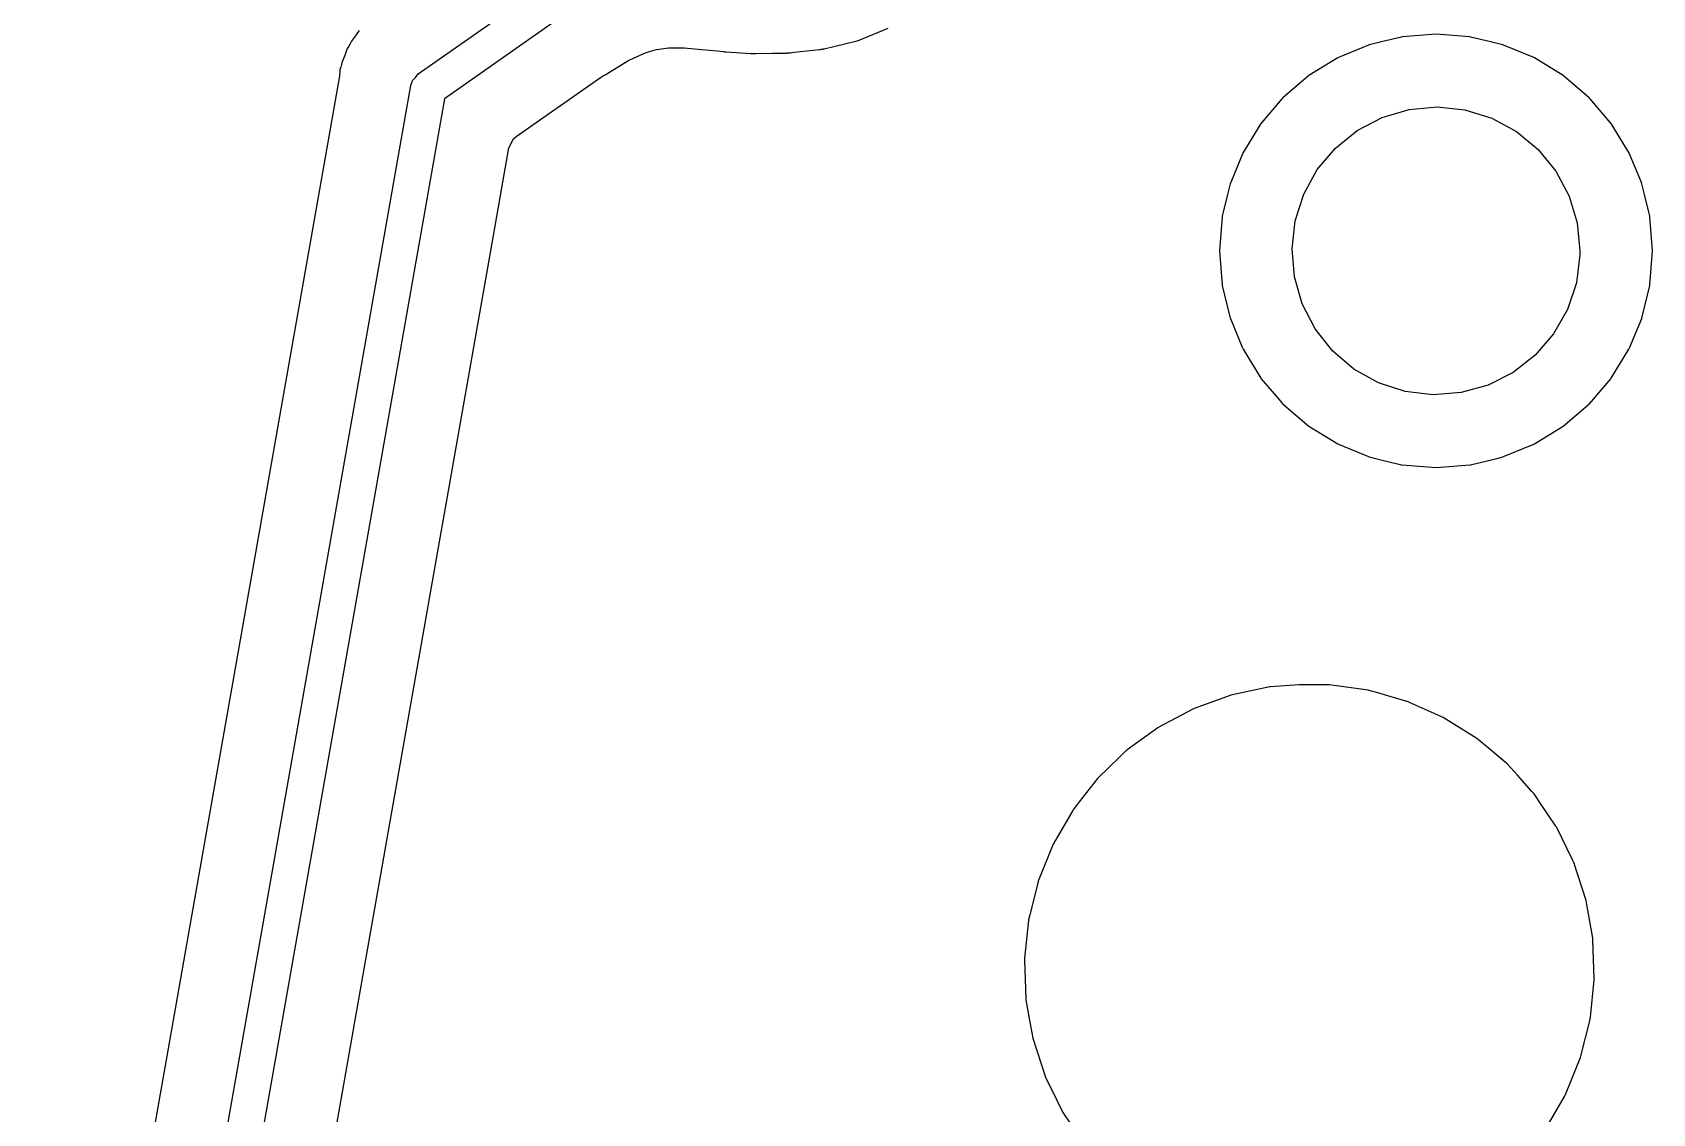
# Model space of a CAD drawing. Extents: x 1.4 to 9.87, y -6.25 to -1.8.
# Drawn here: x 3.0071 to 3.4575, y -3.7912 to -3.4907 of the extents above; entities that cross this region are included whole.
import ezdxf

# ---------------------------------------------------------------- set-up
doc = ezdxf.new("R2010")
doc.units = 0
doc.header["$MEASUREMENT"] = 0
doc.layers.add('BLACK', color=7, linetype='CONTINUOUS')

msp = doc.modelspace()

# ---------------------------------------------------------------- linework, layer by layer
at = {"layer": 'BLACK', "linetype": 'CONTINUOUS'}
for p, q in [((3.11439, -3.50226), (3.15, -3.47733)), ((3.15564, -3.48539), (3.1217, -3.50915)), ((3.09795, -3.49019), (3.09717, -3.49138)), ((3.23696, -3.49287), (3.245, -3.48955)), ((3.09465, -3.49519), (3.09455, -3.49549)), ((3.09509, -3.49453), (3.09465, -3.49519)), ((3.09547, -3.49384), (3.09509, -3.49453)), ((3.0958, -3.49312), (3.09547, -3.49384)), ((3.09599, -3.49288), (3.0958, -3.49312)), ((3.09689, -3.49176), (3.09599, -3.49287)), ((3.09599, -3.49287), (3.09599, -3.49288)), ((3.09717, -3.49138), (3.09689, -3.49176)), ((3.18139, -3.49534), (3.18395, -3.49504)), ((3.18395, -3.49504), (3.18458, -3.495)), ((3.18458, -3.495), (3.18795, -3.49502)), ((3.18795, -3.49502), (3.18832, -3.49504)), ((3.18832, -3.49504), (3.19315, -3.49544)), ((3.22726, -3.49529), (3.23645, -3.49309)), ((3.23645, -3.49309), (3.23696, -3.49287)), ((3.37856, -3.49425), (3.37019, -3.49771)), ((3.37874, -3.49417), (3.37856, -3.49425)), ((3.37856, -3.49425), (3.37856, -3.49425)), ((3.38258, -3.49325), (3.37874, -3.49417)), ((3.38774, -3.49201), (3.38258, -3.49325)), ((3.38793, -3.49197), (3.38774, -3.49201)), ((3.38774, -3.49201), (3.38774, -3.49201)), ((3.39735, -3.49123), (3.38793, -3.49197)), ((3.40676, -3.49197), (3.39735, -3.49123)), ((3.40695, -3.49201), (3.40676, -3.49197)), ((3.41211, -3.49325), (3.40695, -3.49201)), ((3.40695, -3.49201), (3.40695, -3.49201)), ((3.41595, -3.49417), (3.41211, -3.49325)), ((3.41613, -3.49425), (3.41595, -3.49417)), ((3.4245, -3.49771), (3.41613, -3.49425)), ((3.41613, -3.49425), (3.41613, -3.49425)), ((3.09306, -3.49964), (3.09286, -3.5004)), ((3.09314, -3.49916), (3.09306, -3.49964)), ((3.0932, -3.49886), (3.09314, -3.49916)), ((3.09314, -3.49916), (3.09314, -3.49916)), ((3.09392, -3.49727), (3.0932, -3.49886)), ((3.09409, -3.49684), (3.09392, -3.49727)), ((3.09418, -3.49657), (3.09409, -3.49684)), ((3.09436, -3.49605), (3.09418, -3.49657)), ((3.09455, -3.49549), (3.09436, -3.49605)), ((3.09455, -3.49549), (3.09455, -3.49549)), ((3.16639, -3.50254), (3.17267, -3.49862)), ((3.17267, -3.49862), (3.17324, -3.49832)), ((3.17324, -3.49832), (3.17715, -3.49654)), ((3.17715, -3.49654), (3.17786, -3.49628)), ((3.17786, -3.49628), (3.17867, -3.49605)), ((3.17867, -3.49605), (3.18063, -3.49549)), ((3.18063, -3.49549), (3.18139, -3.49534)), ((3.19315, -3.49544), (3.19323, -3.49545)), ((3.19323, -3.49545), (3.19747, -3.49587)), ((3.19747, -3.49587), (3.19929, -3.49605)), ((3.19929, -3.49605), (3.19929, -3.49605)), ((3.19929, -3.49605), (3.1993, -3.49605)), ((3.1993, -3.49605), (3.19954, -3.49607)), ((3.19954, -3.49607), (3.19971, -3.49609)), ((3.19971, -3.49609), (3.19973, -3.49609)), ((3.19973, -3.49609), (3.19974, -3.49609)), ((3.19974, -3.49609), (3.19974, -3.49609)), ((3.19974, -3.49609), (3.20003, -3.49611)), ((3.20003, -3.49611), (3.20003, -3.49611)), ((3.20003, -3.49611), (3.20004, -3.49611)), ((3.20004, -3.49611), (3.20681, -3.49653)), ((3.20681, -3.49653), (3.20756, -3.49657)), ((3.20756, -3.49657), (3.2076, -3.49657)), ((3.2076, -3.49657), (3.20762, -3.49657)), ((3.20762, -3.49657), (3.20762, -3.49657)), ((3.20762, -3.49657), (3.20834, -3.49657)), ((3.20834, -3.49657), (3.20834, -3.49657)), ((3.20834, -3.49657), (3.20836, -3.49657)), ((3.20836, -3.49657), (3.21287, -3.49651)), ((3.21287, -3.49651), (3.21585, -3.49648)), ((3.21585, -3.49648), (3.21588, -3.49647)), ((3.21585, -3.49648), (3.21585, -3.49648)), ((3.21588, -3.49647), (3.21591, -3.49647)), ((3.21591, -3.49647), (3.21669, -3.49645)), ((3.21591, -3.49647), (3.21591, -3.49647)), ((3.21669, -3.49645), (3.21686, -3.49644)), ((3.21686, -3.49644), (3.2169, -3.49644)), ((3.2169, -3.49644), (3.21693, -3.49643)), ((3.21693, -3.49643), (3.21761, -3.49638)), ((3.21693, -3.49643), (3.21693, -3.49643)), ((3.21761, -3.49638), (3.21788, -3.49635)), ((3.21788, -3.49635), (3.21891, -3.49624)), ((3.21891, -3.49624), (3.22594, -3.49547)), ((3.22594, -3.49547), (3.22608, -3.49545)), ((3.22594, -3.49547), (3.22594, -3.49547)), ((3.22608, -3.49545), (3.22623, -3.49542)), ((3.22623, -3.49542), (3.22638, -3.49539)), ((3.22638, -3.4954), (3.22688, -3.49532)), ((3.22638, -3.49539), (3.22638, -3.4954)), ((3.22688, -3.49532), (3.22707, -3.49531)), ((3.22707, -3.49531), (3.22726, -3.49529)), ((3.22707, -3.49531), (3.22707, -3.49531)), ((3.37001, -3.49779), (3.36196, -3.50272)), ((3.37019, -3.49771), (3.37001, -3.49779)), ((3.37019, -3.49771), (3.37019, -3.49771)), ((3.42468, -3.49779), (3.4245, -3.49771)), ((3.4245, -3.49771), (3.4245, -3.49771)), ((3.43273, -3.50272), (3.42468, -3.49779)), ((3.0924, -3.50335), (3.00713, -3.98693)), ((3.09246, -3.50288), (3.0924, -3.50335)), ((3.09258, -3.50146), (3.09246, -3.50288)), ((3.0926, -3.50115), (3.09258, -3.50146)), ((3.09258, -3.50146), (3.09258, -3.50146)), ((3.0927, -3.50086), (3.0926, -3.50115)), ((3.09286, -3.5004), (3.0927, -3.50085)), ((3.0927, -3.50085), (3.0927, -3.50086)), ((3.11273, -3.50434), (3.11281, -3.50409)), ((3.11281, -3.50409), (3.11363, -3.50321)), ((3.11363, -3.50321), (3.11439, -3.50226)), ((3.14166, -3.51962), (3.16509, -3.50321)), ((3.16509, -3.50321), (3.16594, -3.50273)), ((3.16594, -3.50273), (3.16623, -3.50261)), ((3.16623, -3.50261), (3.16639, -3.50254)), ((3.16623, -3.50261), (3.16623, -3.50261)), ((3.36181, -3.50285), (3.35811, -3.50601)), ((3.36196, -3.50272), (3.36181, -3.50285)), ((3.36181, -3.50285), (3.36181, -3.50285)), ((3.43288, -3.50285), (3.43273, -3.50272)), ((3.43658, -3.50601), (3.43288, -3.50285)), ((3.43288, -3.50285), (3.43288, -3.50285)), ((3.02631, -3.99346), (3.11236, -3.50544)), ((3.11236, -3.50544), (3.11264, -3.5046)), ((3.11264, -3.5046), (3.11266, -3.50442)), ((3.11266, -3.50442), (3.11273, -3.50434)), ((3.35811, -3.50601), (3.35477, -3.50886)), ((3.43992, -3.50886), (3.43658, -3.50601)), ((3.1217, -3.50915), (3.03636, -3.99317)), ((3.35447, -3.50921), (3.34881, -3.51585)), ((3.35477, -3.50886), (3.35447, -3.50921)), ((3.38236, -3.51434), (3.38985, -3.51214)), ((3.38985, -3.51214), (3.39763, -3.51143)), ((3.39763, -3.51143), (3.40539, -3.51225)), ((3.40539, -3.51225), (3.41285, -3.51456)), ((3.44022, -3.50921), (3.43992, -3.50886)), ((3.44589, -3.51585), (3.44022, -3.50921)), ((3.34864, -3.51604), (3.3437, -3.5241)), ((3.34881, -3.51585), (3.34864, -3.51604)), ((3.37544, -3.51796), (3.38236, -3.51434)), ((3.41285, -3.51456), (3.41971, -3.51827)), ((3.44605, -3.51604), (3.44589, -3.51585)), ((3.45099, -3.5241), (3.44605, -3.51604)), ((3.13962, -3.52282), (3.14086, -3.52031)), ((3.14086, -3.52031), (3.14166, -3.51962)), ((3.36936, -3.52285), (3.37544, -3.51796)), ((3.41971, -3.51827), (3.42573, -3.52325)), ((3.13458, -3.55143), (3.13962, -3.52282)), ((3.34363, -3.52428), (3.34044, -3.53198)), ((3.3437, -3.5241), (3.34363, -3.52428)), ((3.34363, -3.52428), (3.34363, -3.52428)), ((3.36434, -3.52883), (3.36936, -3.52285)), ((3.42573, -3.52325), (3.43066, -3.5293)), ((3.45106, -3.52428), (3.45099, -3.5241)), ((3.45425, -3.53198), (3.45106, -3.52428)), ((3.45106, -3.52428), (3.45106, -3.52428)), ((3.36058, -3.53567), (3.36434, -3.52883)), ((3.43066, -3.5293), (3.43433, -3.53619)), ((3.33938, -3.53575), (3.33793, -3.54182)), ((3.34009, -3.53283), (3.33938, -3.53575)), ((3.34044, -3.53198), (3.34009, -3.53283)), ((3.35822, -3.54311), (3.36058, -3.53567)), ((3.4546, -3.53283), (3.45425, -3.53198)), ((3.45531, -3.53575), (3.4546, -3.53283)), ((3.45676, -3.54182), (3.45531, -3.53575)), ((3.43433, -3.53619), (3.43658, -3.54366)), ((3.33788, -3.54201), (3.33714, -3.55143)), ((3.33793, -3.54182), (3.33788, -3.54201)), ((3.33793, -3.54182), (3.33793, -3.54182)), ((3.35735, -3.55087), (3.35822, -3.54311)), ((3.43658, -3.54366), (3.43735, -3.55143)), ((3.45681, -3.54201), (3.45676, -3.54182)), ((3.45676, -3.54182), (3.45676, -3.54182)), ((3.45755, -3.55143), (3.45681, -3.54201)), ((3.09986, -3.74834), (3.13458, -3.55143)), ((3.33714, -3.55143), (3.33788, -3.56085)), ((3.358, -3.55865), (3.35735, -3.55087)), ((3.43733, -3.55255), (3.43635, -3.56029)), ((3.43735, -3.55143), (3.43733, -3.55255)), ((3.45681, -3.56085), (3.45755, -3.55143)), ((3.33788, -3.56085), (3.33793, -3.56104)), ((3.33793, -3.56104), (3.33793, -3.56104)), ((3.33793, -3.56104), (3.33922, -3.56644)), ((3.36015, -3.56616), (3.358, -3.55865)), ((3.43635, -3.56029), (3.43389, -3.5677)), ((3.45547, -3.56644), (3.45676, -3.56104)), ((3.45676, -3.56104), (3.45681, -3.56085)), ((3.45676, -3.56104), (3.45676, -3.56104)), ((3.33922, -3.56644), (3.34009, -3.57004)), ((3.36372, -3.5731), (3.36015, -3.56616)), ((3.4546, -3.57004), (3.45547, -3.56644)), ((3.34009, -3.57004), (3.34016, -3.57022)), ((3.34016, -3.57022), (3.34016, -3.57022)), ((3.34016, -3.57022), (3.34348, -3.57822)), ((3.43389, -3.5677), (3.43003, -3.57449)), ((3.45122, -3.57822), (3.45453, -3.57022)), ((3.45453, -3.57022), (3.4546, -3.57004)), ((3.45453, -3.57022), (3.45453, -3.57022)), ((3.36857, -3.57922), (3.36372, -3.5731)), ((3.43003, -3.57449), (3.42493, -3.5804)), ((3.34348, -3.57822), (3.3437, -3.57876)), ((3.3437, -3.57876), (3.34864, -3.58682)), ((3.37452, -3.58428), (3.36857, -3.57922)), ((3.42493, -3.5804), (3.41878, -3.5852)), ((3.44605, -3.58682), (3.45099, -3.57876)), ((3.45099, -3.57876), (3.45122, -3.57822)), ((3.38133, -3.58809), (3.37452, -3.58428)), ((3.41878, -3.5852), (3.41181, -3.58872)), ((3.34864, -3.58682), (3.34877, -3.58697)), ((3.34877, -3.58697), (3.34877, -3.58697)), ((3.34877, -3.58697), (3.35361, -3.59264)), ((3.38876, -3.5905), (3.38133, -3.58809)), ((3.41181, -3.58872), (3.40429, -3.59082)), ((3.44108, -3.59264), (3.44593, -3.58697)), ((3.44593, -3.58697), (3.44605, -3.58682)), ((3.44593, -3.58697), (3.44593, -3.58697)), ((3.35361, -3.59264), (3.35477, -3.594)), ((3.35477, -3.594), (3.35492, -3.59413)), ((3.35492, -3.59413), (3.36156, -3.5998)), ((3.39651, -3.59142), (3.38876, -3.5905)), ((3.40429, -3.59082), (3.39651, -3.59142)), ((3.43313, -3.5998), (3.43977, -3.59413)), ((3.43977, -3.59413), (3.43992, -3.594)), ((3.43992, -3.594), (3.44108, -3.59264)), ((3.36156, -3.5998), (3.36196, -3.60014)), ((3.36196, -3.60014), (3.37001, -3.60507)), ((3.42468, -3.60507), (3.43273, -3.60014)), ((3.43273, -3.60014), (3.43313, -3.5998)), ((3.37001, -3.60507), (3.37019, -3.60515)), ((3.37019, -3.60515), (3.37019, -3.60515)), ((3.37019, -3.60515), (3.37856, -3.60862)), ((3.41613, -3.60862), (3.4245, -3.60515)), ((3.4245, -3.60515), (3.42468, -3.60507)), ((3.4245, -3.60515), (3.4245, -3.60515)), ((3.37856, -3.60862), (3.37874, -3.60869)), ((3.37874, -3.60869), (3.38048, -3.60911)), ((3.38048, -3.60911), (3.38774, -3.61085)), ((3.38774, -3.61085), (3.38774, -3.61085)), ((3.38774, -3.61085), (3.38793, -3.6109)), ((3.38793, -3.6109), (3.39735, -3.61164)), ((3.39735, -3.61164), (3.40676, -3.6109)), ((3.40676, -3.6109), (3.40695, -3.61085)), ((3.40695, -3.61085), (3.41421, -3.60911)), ((3.40695, -3.61085), (3.40695, -3.61085)), ((3.41421, -3.60911), (3.41595, -3.60869)), ((3.41595, -3.60869), (3.41613, -3.60862)), ((3.34013, -3.67497), (3.33006, -3.67863)), ((3.34029, -3.67491), (3.34013, -3.67497)), ((3.34013, -3.67497), (3.34013, -3.67497)), ((3.35111, -3.67261), (3.34029, -3.67491)), ((3.35128, -3.6726), (3.35111, -3.67261)), ((3.35929, -3.67204), (3.35128, -3.6726)), ((3.35128, -3.6726), (3.35128, -3.6726)), ((3.35938, -3.67203), (3.35929, -3.67204)), ((3.35929, -3.67204), (3.35929, -3.67204)), ((3.36767, -3.67203), (3.35938, -3.67203)), ((3.37371, -3.67288), (3.36767, -3.67203)), ((3.37845, -3.67355), (3.37371, -3.67288)), ((3.37862, -3.67357), (3.37845, -3.67355)), ((3.37845, -3.67355), (3.37845, -3.67355)), ((3.37878, -3.67362), (3.37862, -3.67357)), ((3.38115, -3.6743), (3.37878, -3.67362)), ((3.37878, -3.67362), (3.37878, -3.67362)), ((3.38925, -3.67662), (3.38115, -3.6743)), ((3.3299, -3.67869), (3.32013, -3.68388)), ((3.33006, -3.67863), (3.3299, -3.67869)), ((3.33006, -3.67863), (3.33006, -3.67863)), ((3.38941, -3.67669), (3.38925, -3.67662)), ((3.39016, -3.67702), (3.38941, -3.67669)), ((3.38941, -3.67669), (3.38941, -3.67669)), ((3.39935, -3.68112), (3.39016, -3.67702)), ((3.31999, -3.68399), (3.31152, -3.69014)), ((3.32013, -3.68388), (3.31999, -3.68399)), ((3.31999, -3.68399), (3.31999, -3.68399)), ((3.40873, -3.68698), (3.39935, -3.68112)), ((3.41247, -3.69012), (3.40873, -3.68698)), ((3.30941, -3.69209), (3.30323, -3.69807)), ((3.31106, -3.6905), (3.30941, -3.69209)), ((3.31119, -3.69038), (3.31106, -3.6905)), ((3.31106, -3.6905), (3.31106, -3.6905)), ((3.31152, -3.69014), (3.31119, -3.69038)), ((3.41655, -3.69354), (3.41247, -3.69012)), ((3.4172, -3.69409), (3.41655, -3.69354)), ((3.41998, -3.69717), (3.4172, -3.69409)), ((3.42401, -3.70164), (3.41998, -3.69717)), ((3.30323, -3.69807), (3.29817, -3.70455)), ((3.4246, -3.70231), (3.42401, -3.70164)), ((3.42661, -3.70528), (3.4246, -3.70231)), ((3.29633, -3.70693), (3.29221, -3.71408)), ((3.29634, -3.70693), (3.29633, -3.70693)), ((3.29642, -3.70678), (3.29634, -3.70693)), ((3.29673, -3.70639), (3.29642, -3.70678)), ((3.29817, -3.70455), (3.29673, -3.70639)), ((3.43069, -3.71133), (3.42661, -3.70528)), ((3.43079, -3.71147), (3.43069, -3.71133)), ((3.43069, -3.71133), (3.43069, -3.71133)), ((3.29221, -3.71408), (3.29089, -3.71636)), ((3.43228, -3.71453), (3.43079, -3.71147)), ((3.43527, -3.72067), (3.43228, -3.71453)), ((3.29089, -3.71636), (3.28675, -3.72661)), ((3.43563, -3.72141), (3.43527, -3.72067)), ((3.43905, -3.73193), (3.43563, -3.72141)), ((3.28671, -3.72678), (3.28441, -3.73598)), ((3.28675, -3.72661), (3.28671, -3.72678)), ((3.28671, -3.72678), (3.28671, -3.72678)), ((3.43926, -3.73313), (3.43905, -3.73193)), ((3.44091, -3.74245), (3.43926, -3.73313)), ((3.28406, -3.73751), (3.28295, -3.74802)), ((3.28407, -3.73734), (3.28406, -3.73751)), ((3.28406, -3.73751), (3.28406, -3.73751)), ((3.28441, -3.73598), (3.28407, -3.73734)), ((3.44097, -3.74282), (3.44091, -3.74245)), ((3.44098, -3.74299), (3.44097, -3.74282)), ((3.44135, -3.7537), (3.44098, -3.74299)), ((3.44098, -3.74299), (3.44098, -3.74299)), ((3.07879, -3.86782), (3.09986, -3.74834)), ((3.28295, -3.74802), (3.28292, -3.74834)), ((3.28292, -3.74834), (3.28292, -3.74851)), ((3.28292, -3.74851), (3.2833, -3.75917)), ((3.28292, -3.74851), (3.28292, -3.74851)), ((3.44025, -3.76438), (3.44134, -3.75405)), ((3.44134, -3.75405), (3.44136, -3.75387)), ((3.44134, -3.75405), (3.44134, -3.75405)), ((3.44136, -3.75387), (3.44135, -3.7537)), ((3.2833, -3.75917), (3.2833, -3.75939)), ((3.2833, -3.75939), (3.28333, -3.75956)), ((3.28333, -3.75956), (3.28333, -3.75956)), ((3.28333, -3.75956), (3.28425, -3.76474)), ((3.28425, -3.76474), (3.28522, -3.77028)), ((3.43762, -3.77524), (3.44016, -3.76504)), ((3.44016, -3.76504), (3.4402, -3.76487)), ((3.44016, -3.76504), (3.44016, -3.76504)), ((3.4402, -3.76487), (3.44025, -3.76438)), ((3.28522, -3.77028), (3.28864, -3.7808)), ((3.43338, -3.78586), (3.43753, -3.7756)), ((3.43753, -3.7756), (3.43762, -3.77524)), ((3.28864, -3.7808), (3.28872, -3.78096)), ((3.28872, -3.78096), (3.28872, -3.78096)), ((3.28872, -3.78096), (3.29032, -3.78425)), ((3.29032, -3.78425), (3.29349, -3.79074)), ((3.42794, -3.79528), (3.43304, -3.78646)), ((3.43304, -3.78646), (3.43338, -3.78586)), ((3.29349, -3.79074), (3.29359, -3.79088)), ((3.29359, -3.79088), (3.29359, -3.79088)), ((3.29359, -3.79088), (3.29574, -3.79407))]:
    msp.add_line(p, q, dxfattribs=at)

doc.saveas('drawing.dxf')
